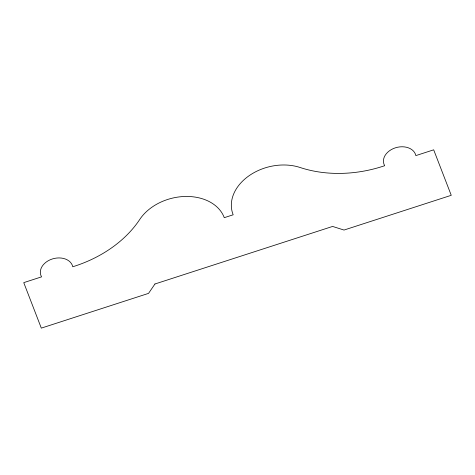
<?xml version="1.0" encoding="UTF-8"?>
<svg xmlns="http://www.w3.org/2000/svg" width="475" height="475" viewBox="0 0 475 475"><rect width="100%" height="100%" fill="white"/><g stroke="black" fill="none" stroke-linecap="round" stroke-linejoin="round"><path stroke-width="0.71" d="M154.951 283.991L148.55 293.378L41.313 328.118L23.75 282.637L41.574 276.86A16.542 12.231 -14.1 0 1 52.22 259A16.542 12.231 -14.1 0 1 72.764 266.76A108.448 80.21 -14.1 0 0 139.733 219.474A46.461 34.36 -14.1 0 1 185.333 196.46A46.461 34.36 -14.1 0 1 224.265 217.675L233.172 214.789A46.461 34.36 -14.1 0 1 248.882 175.875A46.461 34.36 -14.1 0 1 300.141 167.509A108.448 80.21 -14.1 0 0 384.673 165.71A16.542 12.231 -14.1 0 1 395.319 147.844A16.542 12.231 -14.1 0 1 415.863 155.604L433.687 149.827L451.25 195.308L344.019 230.054L332.595 226.438L154.951 283.991"/></g></svg>
